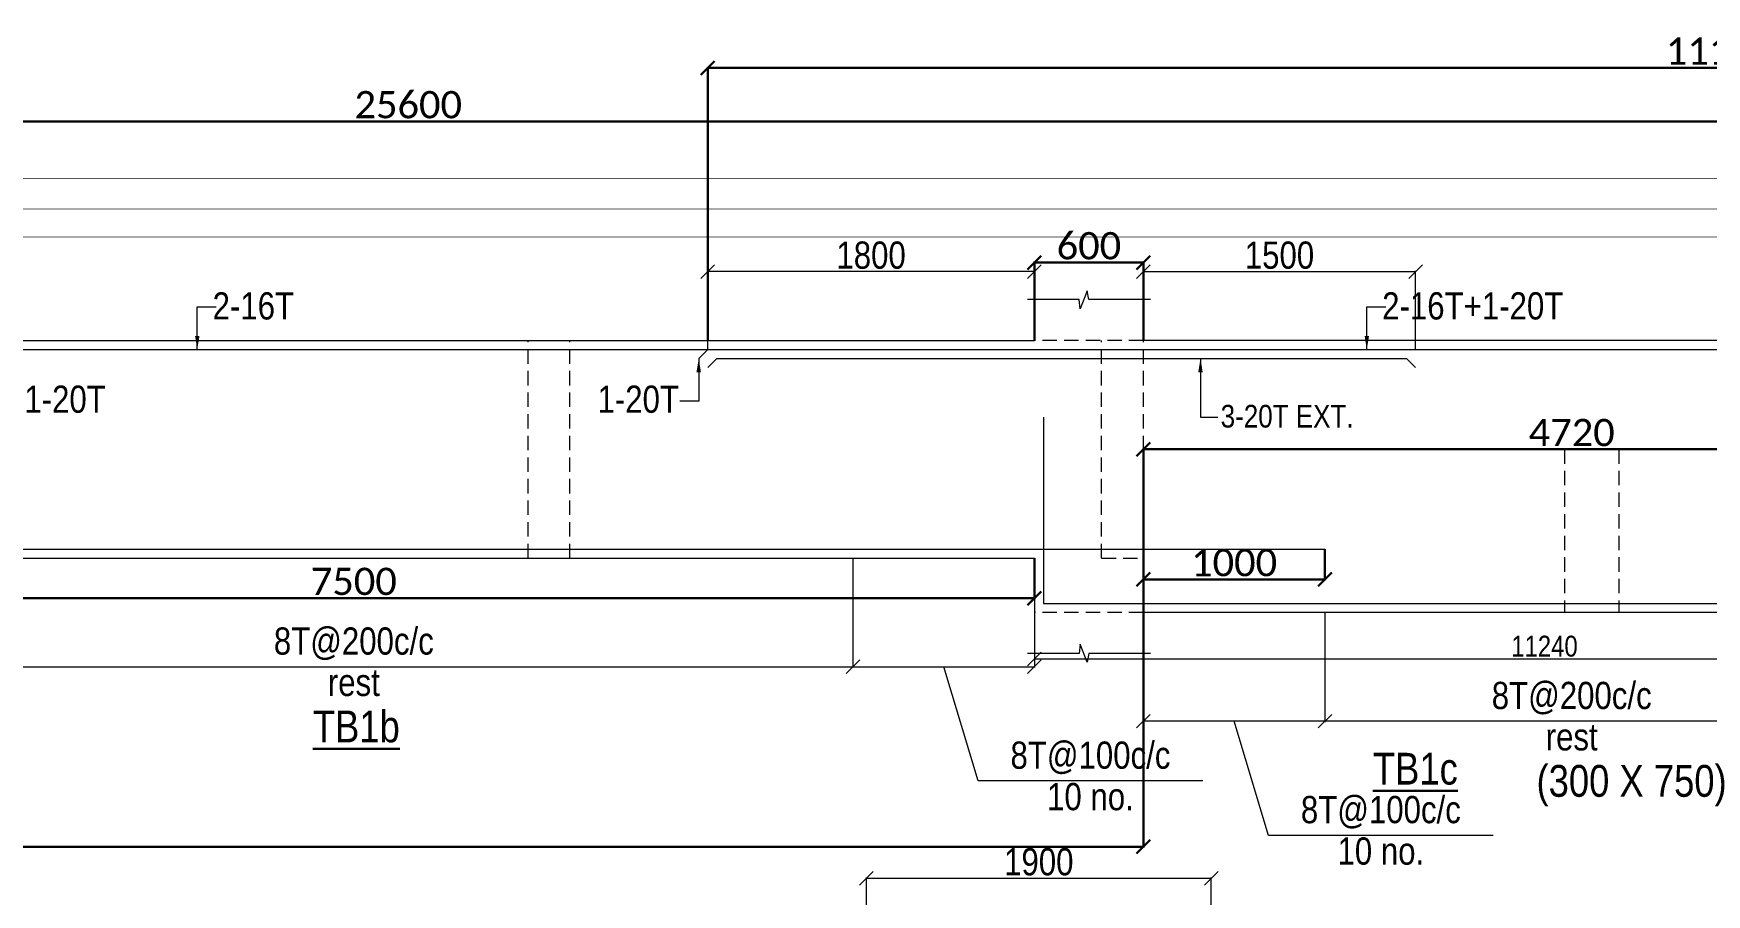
# Model space of a CAD drawing. Header units: millimetres. Extents: x 1112055 to 3390982, y -148532 to 766891.
# Drawn here: x 2928011 to 2946447, y 27175 to 36668 of the extents above; entities that cross this region are included whole.
import ezdxf
from ezdxf.enums import TextEntityAlignment as Align

# ---------------------------------------------------------------- set-up
doc = ezdxf.new("R2010")
doc.units = ezdxf.units.MM
doc.header["$PDMODE"] = 35
doc.header["$PDSIZE"] = -25
doc.linetypes.add('Hidden', pattern=[9.525, 6.35, -3.175])
for name, color, linetype, lineweight in [('B BEAM', 148, 'Continuous', 13), ('B BEAM IN LINE', 250, 'Continuous', 0), ('B BEAM NO', 215, 'Continuous', 18), ('B COL', 1, 'Continuous', 30), ('B STEEL', 34, 'Continuous', 15), ('B STEEL DIM', 216, 'Continuous', 13), ('B STEEL TEXT', 7, 'Continuous', 15), ('B STIRRUPS', 139, 'Continuous', 13), ('B TITLE BLOCK', 250, 'Continuous', 0)]:
    doc.layers.add(name, color=color, linetype=linetype, lineweight=lineweight)
doc.styles.add('Cali', font='calibri.ttf')
doc.styles.add('SWINC', font='swissc.ttf')
doc.dimstyles.new('BHOOMI', dxfattribs={"dimtxt": 230, "dimasz": 150, "dimexe": 10, "dimexo": 0, "dimgap": 25, "dimtad": 1, "dimdec": 0, "dimzin": 0, "dimdsep": 46, "dimtxsty": 'SWINC', "dimblk": 'OBLIQUE', "dimcen": 0.09, "dimclrd": 250, "dimclre": 250, "dimclrt": 256, "dimaunit": 1, "dimadec": 3, "dimazin": 0, "dimtfac": 1, "dimtdec": 0, "dimtofl": 0, "dimtmove": 1, "dimatfit": 3, "dimfxl": 100, "dimtolj": 1, "dimtzin": 0, "dimlwd": 9, "dimlwe": 5, "dimarcsym": 0})

# ---------------------------------------------------------------- blocks, each defined once
blk = doc.blocks.new('_Oblique')
at = {"color": 0, "linetype": 'ByBlock', "lineweight": -2}
blk.add_line((-0.5, -0.5), (0.5, 0.5), dxfattribs=at)
blk = doc.blocks.new('*D6079')
at = {"layer": 'B STIRRUPS', "color": 250, "lineweight": 0, "transparency": 16777216}
for p, q in [((2926041, 30884), (2926041, 29677)), ((2937041, 30884), (2937041, 29677)), ((2926041, 29687), (2937041, 29687))]:
    blk.add_line(p, q, dxfattribs=at)
at = {"layer": 'Defpoints', "color": 0, "lineweight": 40, "transparency": 16777216}
for p in [(2926041, 30884), (2937041, 30884), (2937041, 29687)]:
    blk.add_point(p, dxfattribs=at)
at = {"layer": 'B STIRRUPS', "color": 250, "lineweight": 0, "transparency": 16777216, "xscale": 150, "yscale": 150, "zscale": 150, "rotation": 180}
blk.add_blockref('_Oblique', (2926041, 29687), dxfattribs=at)
at = {"layer": 'B STIRRUPS', "color": 250, "lineweight": 0, "transparency": 16777216, "xscale": 150, "yscale": 150, "zscale": 150}
blk.add_blockref('_Oblique', (2937041, 29687), dxfattribs=at)
at = {"layer": 'B STIRRUPS', "transparency": 16777216, "char_height": 300, "attachment_point": 5, "style": 'SWINC'}
for s, insert in [('\\A1;8T@200c/c', (2931541, 29940)), ('rest', (2931541, 29512))]:
    blk.add_mtext(s, dxfattribs=dict(at, insert=insert))
blk = doc.blocks.new('*D6081')
at = {"layer": 'B STIRRUPS', "color": 250, "lineweight": 0, "transparency": 16777216}
for p, q in [((2937041, 30884), (2937041, 29677)), ((2939041, 30884), (2939041, 29677)), ((2937041, 29687), (2939041, 29687)), ((2938419, 28428), (2938041, 29687)), ((2940897, 28428), (2938419, 28428))]:
    blk.add_line(p, q, dxfattribs=at)
at = {"layer": 'Defpoints', "color": 0, "lineweight": 40, "transparency": 16777216}
for p in [(2937041, 30884), (2939041, 30884), (2939041, 29687)]:
    blk.add_point(p, dxfattribs=at)
at = {"layer": 'B STIRRUPS', "color": 250, "lineweight": 0, "transparency": 16777216, "xscale": 150, "yscale": 150, "zscale": 150, "rotation": 180}
blk.add_blockref('_Oblique', (2937041, 29687), dxfattribs=at)
at = {"layer": 'B STIRRUPS', "color": 250, "lineweight": 0, "transparency": 16777216, "xscale": 150, "yscale": 150, "zscale": 150}
blk.add_blockref('_Oblique', (2939041, 29687), dxfattribs=at)
at = {"layer": 'B STIRRUPS', "transparency": 16777216, "char_height": 300, "attachment_point": 5, "style": 'SWINC'}
for s, insert in [('\\A1;8T@100c/c', (2939658, 28682)), ('10 no.', (2939658, 28253))]:
    blk.add_mtext(s, dxfattribs=dict(at, insert=insert))
blk = doc.blocks.new('*D6082')
at = {"layer": 'B STIRRUPS', "color": 250, "lineweight": 0, "transparency": 16777216}
for p, q in [((2942241, 30284), (2942241, 29077)), ((2947681, 30284), (2947681, 29077)), ((2947681, 29087), (2942241, 29087))]:
    blk.add_line(p, q, dxfattribs=at)
at = {"layer": 'Defpoints', "color": 0, "lineweight": 40, "transparency": 16777216}
for p in [(2942241, 30284), (2947681, 30284), (2942241, 29087)]:
    blk.add_point(p, dxfattribs=at)
at = {"layer": 'B STIRRUPS', "color": 250, "lineweight": 0, "transparency": 16777216, "xscale": 150, "yscale": 150, "zscale": 150, "rotation": 180}
blk.add_blockref('_Oblique', (2942241, 29087), dxfattribs=at)
at = {"layer": 'B STIRRUPS', "color": 250, "lineweight": 0, "transparency": 16777216, "xscale": 150, "yscale": 150, "zscale": 150}
blk.add_blockref('_Oblique', (2947681, 29087), dxfattribs=at)
at = {"layer": 'B STIRRUPS', "transparency": 16777216, "char_height": 300, "attachment_point": 5, "style": 'SWINC'}
for s, insert in [('\\A1;8T@200c/c', (2944961, 29340)), ('rest', (2944961, 28912))]:
    blk.add_mtext(s, dxfattribs=dict(at, insert=insert))
blk = doc.blocks.new('*D6083')
at = {"layer": 'B STIRRUPS', "color": 250, "lineweight": 0, "transparency": 16777216}
for p, q in [((2940241, 30284), (2940241, 29077)), ((2942241, 30284), (2942241, 29077)), ((2942241, 29087), (2940241, 29087)), ((2941619, 27828), (2941241, 29087)), ((2944097, 27828), (2941619, 27828))]:
    blk.add_line(p, q, dxfattribs=at)
at = {"layer": 'Defpoints', "color": 0, "lineweight": 40, "transparency": 16777216}
for p in [(2940241, 30284), (2942241, 30284), (2940241, 29087)]:
    blk.add_point(p, dxfattribs=at)
at = {"layer": 'B STIRRUPS', "color": 250, "lineweight": 0, "transparency": 16777216, "xscale": 150, "yscale": 150, "zscale": 150, "rotation": 180}
blk.add_blockref('_Oblique', (2940241, 29087), dxfattribs=at)
at = {"layer": 'B STIRRUPS', "color": 250, "lineweight": 0, "transparency": 16777216, "xscale": 150, "yscale": 150, "zscale": 150}
blk.add_blockref('_Oblique', (2942241, 29087), dxfattribs=at)
at = {"layer": 'B STIRRUPS', "transparency": 16777216, "char_height": 300, "attachment_point": 5, "style": 'SWINC'}
for s, insert in [('\\A1;8T@100c/c', (2942858, 28082)), ('10 no.', (2942858, 27653))]:
    blk.add_mtext(s, dxfattribs=dict(at, insert=insert))
blk = doc.blocks.new('*D6086')
at = {"layer": 'B STEEL DIM', "color": 250, "linetype": 'Hidden', "lineweight": 0, "ltscale": 500, "transparency": 16777216}
for p, q in [((2935441, 33184), (2935441, 34052)), ((2939041, 33284), (2939041, 34052))]:
    blk.add_line(p, q, dxfattribs=at)
at = {"layer": 'B STEEL DIM', "color": 250, "lineweight": 0, "ltscale": 500, "transparency": 16777216}
blk.add_line((2939041, 34042), (2935441, 34042), dxfattribs=at)
at = {"layer": 'Defpoints', "color": 0, "lineweight": 40, "transparency": 16777216}
for p in [(2935441, 34042), (2939041, 33284), (2935441, 33184)]:
    blk.add_point(p, dxfattribs=at)
at = {"layer": 'B STEEL DIM', "color": 250, "lineweight": 0, "transparency": 16777216, "xscale": 150, "yscale": 150, "zscale": 150, "rotation": 180}
blk.add_blockref('_Oblique', (2935441, 34042), dxfattribs=at)
at = {"layer": 'B STEEL DIM', "color": 250, "lineweight": 0, "transparency": 16777216, "xscale": 150, "yscale": 150, "zscale": 150}
blk.add_blockref('_Oblique', (2939041, 34042), dxfattribs=at)
at = {"layer": 'B STEEL DIM', "transparency": 16777216, "insert": (2937241, 34222), "char_height": 300, "attachment_point": 5, "style": 'SWINC'}
blk.add_mtext('\\A1;1800', dxfattribs=at)
blk = doc.blocks.new('*D6111')
at = {"layer": 'B STEEL DIM', "color": 250, "linetype": 'Hidden', "lineweight": 0, "ltscale": 500, "transparency": 16777216}
for p, q in [((2937189, 26597), (2937189, 27365)), ((2940989, 26497), (2940989, 27365))]:
    blk.add_line(p, q, dxfattribs=at)
at = {"layer": 'B STEEL DIM', "color": 250, "lineweight": 0, "ltscale": 500, "transparency": 16777216}
blk.add_line((2937189, 27355), (2940989, 27355), dxfattribs=at)
at = {"layer": 'Defpoints', "color": 0, "lineweight": 40, "transparency": 16777216}
for p in [(2940989, 27355), (2937189, 26597), (2940989, 26497)]:
    blk.add_point(p, dxfattribs=at)
at = {"layer": 'B STEEL DIM', "color": 250, "lineweight": 0, "transparency": 16777216, "xscale": 150, "yscale": 150, "zscale": 150, "rotation": 180}
blk.add_blockref('_Oblique', (2937189, 27355), dxfattribs=at)
at = {"layer": 'B STEEL DIM', "color": 250, "lineweight": 0, "transparency": 16777216, "xscale": 150, "yscale": 150, "zscale": 150}
blk.add_blockref('_Oblique', (2940989, 27355), dxfattribs=at)
at = {"layer": 'B STEEL DIM', "transparency": 16777216, "insert": (2939089, 27535), "char_height": 300, "attachment_point": 5, "style": 'SWINC'}
blk.add_mtext('\\A1;1900', dxfattribs=at)
blk = doc.blocks.new('*D6124')
at = {"layer": 'B STEEL DIM', "color": 250, "linetype": 'Hidden', "lineweight": 0, "ltscale": 500, "transparency": 16777216}
for p, q in [((2940241, 33284), (2940241, 34052)), ((2943241, 33184), (2943241, 34052))]:
    blk.add_line(p, q, dxfattribs=at)
at = {"layer": 'B STEEL DIM', "color": 250, "lineweight": 0, "ltscale": 500, "transparency": 16777216}
blk.add_line((2940241, 34042), (2943241, 34042), dxfattribs=at)
at = {"layer": 'Defpoints', "color": 0, "lineweight": 40, "transparency": 16777216}
for p in [(2943241, 34042), (2940241, 33284), (2943241, 33184)]:
    blk.add_point(p, dxfattribs=at)
at = {"layer": 'B STEEL DIM', "color": 250, "lineweight": 0, "transparency": 16777216, "xscale": 150, "yscale": 150, "zscale": 150, "rotation": 180}
blk.add_blockref('_Oblique', (2940241, 34042), dxfattribs=at)
at = {"layer": 'B STEEL DIM', "color": 250, "lineweight": 0, "transparency": 16777216, "xscale": 150, "yscale": 150, "zscale": 150}
blk.add_blockref('_Oblique', (2943241, 34042), dxfattribs=at)
at = {"layer": 'B STEEL DIM', "transparency": 16777216, "insert": (2941741, 34222), "char_height": 300, "attachment_point": 5, "style": 'SWINC'}
blk.add_mtext('\\A1;1500', dxfattribs=at)
blk = doc.blocks.new('*D6612')
at = {"layer": 'Defpoints', "color": 3, "linetype": 'Hidden', "lineweight": 30, "ltscale": 1000, "transparency": 16777216}
for p, q in [((2907741, 30884), (2907741, 27693)), ((2940241, 30284), (2940241, 27693))]:
    blk.add_line(p, q, dxfattribs=at)
at = {"layer": 'Defpoints', "color": 3, "lineweight": 30, "ltscale": 1000, "transparency": 16777216}
blk.add_line((2907741, 27703), (2940241, 27703), dxfattribs=at)
at = {"layer": 'Defpoints', "color": 0, "lineweight": 40, "transparency": 16777216}
for p in [(2907741, 30884), (2940241, 30284), (2940241, 27703)]:
    blk.add_point(p, dxfattribs=at)
at = {"layer": 'Defpoints', "color": 3, "lineweight": 30, "transparency": 16777216, "xscale": 150, "yscale": 150, "zscale": 150, "rotation": 180}
blk.add_blockref('_Oblique', (2907741, 27703), dxfattribs=at)
at = {"layer": 'Defpoints', "color": 3, "lineweight": 30, "transparency": 16777216, "xscale": 150, "yscale": 150, "zscale": 150}
blk.add_blockref('_Oblique', (2940241, 27703), dxfattribs=at)
at = {"layer": 'Defpoints', "color": 3, "lineweight": 50, "transparency": 16777216, "insert": (2923991, 27887), "char_height": 300, "attachment_point": 5, "style": 'Cali'}
blk.add_mtext('\\A1;16250', dxfattribs=at)
blk = doc.blocks.new('*D6613')
at = {"color": 250, "lineweight": 5, "transparency": 16777216}
for p, q in [((2939041, 29872), (2939041, 29762)), ((2950281, 29872), (2950281, 29762))]:
    blk.add_line(p, q, dxfattribs=at)
at = {"color": 250, "lineweight": 9, "transparency": 16777216}
blk.add_line((2939041, 29772), (2950281, 29772), dxfattribs=at)
at = {"layer": 'Defpoints', "color": 0, "lineweight": 40, "transparency": 16777216}
for p in [(2939041, 30284), (2950281, 30284), (2950281, 29772)]:
    blk.add_point(p, dxfattribs=at)
at = {"color": 250, "lineweight": 9, "transparency": 16777216, "xscale": 150, "yscale": 150, "zscale": 150, "rotation": 180}
blk.add_blockref('_Oblique', (2939041, 29772), dxfattribs=at)
at = {"color": 250, "lineweight": 9, "transparency": 16777216, "xscale": 150, "yscale": 150, "zscale": 150}
blk.add_blockref('_Oblique', (2950281, 29772), dxfattribs=at)
at = {"lineweight": 50, "transparency": 16777216, "insert": (2944661, 29912), "char_height": 230, "attachment_point": 5, "style": 'SWINC'}
blk.add_mtext('\\A1;11240', dxfattribs=at)
blk = doc.blocks.new('*D6615')
at = {"layer": 'Defpoints', "color": 3, "linetype": 'Hidden', "lineweight": 30, "ltscale": 1000, "transparency": 16777216}
for p, q in [((2940241, 30284), (2940241, 32094)), ((2949681, 30284), (2949681, 32094))]:
    blk.add_line(p, q, dxfattribs=at)
at = {"layer": 'Defpoints', "color": 3, "lineweight": 30, "ltscale": 1000, "transparency": 16777216}
blk.add_line((2940241, 32084), (2949681, 32084), dxfattribs=at)
at = {"layer": 'Defpoints', "color": 0, "lineweight": 40, "transparency": 16777216}
for p in [(2949681, 32084), (2940241, 30284), (2949681, 30284)]:
    blk.add_point(p, dxfattribs=at)
at = {"layer": 'Defpoints', "color": 3, "lineweight": 30, "transparency": 16777216, "xscale": 150, "yscale": 150, "zscale": 150, "rotation": 180}
blk.add_blockref('_Oblique', (2940241, 32084), dxfattribs=at)
at = {"layer": 'Defpoints', "color": 3, "lineweight": 30, "transparency": 16777216, "xscale": 150, "yscale": 150, "zscale": 150}
blk.add_blockref('_Oblique', (2949681, 32084), dxfattribs=at)
at = {"layer": 'Defpoints', "color": 3, "lineweight": 50, "transparency": 16777216, "insert": (2944961, 32267), "char_height": 300, "attachment_point": 5, "style": 'Cali'}
blk.add_mtext('\\A1;4720', dxfattribs=at)
blk = doc.blocks.new('*D6620')
at = {"layer": 'Defpoints', "color": 3, "linetype": 'Hidden', "lineweight": 30, "ltscale": 1000, "transparency": 16777216}
for p, q in [((2906541, 33284), (2906541, 35707)), ((2957741, 33284), (2957741, 35707))]:
    blk.add_line(p, q, dxfattribs=at)
at = {"layer": 'Defpoints', "color": 3, "lineweight": 30, "ltscale": 1000, "transparency": 16777216}
blk.add_line((2906541, 35697), (2957741, 35697), dxfattribs=at)
at = {"layer": 'Defpoints', "color": 0, "lineweight": 40, "transparency": 16777216}
for p in [(2957741, 35697), (2906541, 33284), (2957741, 33284)]:
    blk.add_point(p, dxfattribs=at)
at = {"layer": 'Defpoints', "color": 3, "lineweight": 30, "transparency": 16777216, "xscale": 150, "yscale": 150, "zscale": 150, "rotation": 180}
blk.add_blockref('_Oblique', (2906541, 35697), dxfattribs=at)
at = {"layer": 'Defpoints', "color": 3, "lineweight": 30, "transparency": 16777216, "xscale": 150, "yscale": 150, "zscale": 150}
blk.add_blockref('_Oblique', (2957741, 35697), dxfattribs=at)
at = {"layer": 'Defpoints', "color": 3, "lineweight": 50, "transparency": 16777216, "insert": (2932141, 35881), "char_height": 300, "attachment_point": 5, "style": 'Cali'}
blk.add_mtext('\\A1;25600', dxfattribs=at)
blk = doc.blocks.new('*D6623')
at = {"layer": 'Defpoints', "color": 3, "linetype": 'Hidden', "lineweight": 30, "ltscale": 1000, "transparency": 16777216}
for p, q in [((2939041, 33284), (2939041, 34152)), ((2940241, 33284), (2940241, 34152))]:
    blk.add_line(p, q, dxfattribs=at)
at = {"layer": 'Defpoints', "color": 3, "lineweight": 30, "ltscale": 1000, "transparency": 16777216}
blk.add_line((2939041, 34142), (2940241, 34142), dxfattribs=at)
at = {"layer": 'Defpoints', "color": 0, "lineweight": 40, "transparency": 16777216}
for p in [(2940241, 34142), (2939041, 33284), (2940241, 33284)]:
    blk.add_point(p, dxfattribs=at)
at = {"layer": 'Defpoints', "color": 3, "lineweight": 30, "transparency": 16777216, "xscale": 150, "yscale": 150, "zscale": 150, "rotation": 180}
blk.add_blockref('_Oblique', (2939041, 34142), dxfattribs=at)
at = {"layer": 'Defpoints', "color": 3, "lineweight": 30, "transparency": 16777216, "xscale": 150, "yscale": 150, "zscale": 150}
blk.add_blockref('_Oblique', (2940241, 34142), dxfattribs=at)
at = {"layer": 'Defpoints', "color": 3, "lineweight": 50, "transparency": 16777216, "insert": (2939641, 34326), "char_height": 300, "attachment_point": 5, "style": 'Cali'}
blk.add_mtext('\\A1;600', dxfattribs=at)
blk = doc.blocks.new('*D6625')
at = {"layer": 'Defpoints', "color": 3, "linetype": 'Hidden', "lineweight": 30, "ltscale": 1000, "transparency": 16777216}
for p, q in [((2924041, 30884), (2924041, 30432)), ((2939041, 30884), (2939041, 30432))]:
    blk.add_line(p, q, dxfattribs=at)
at = {"layer": 'Defpoints', "color": 3, "lineweight": 30, "ltscale": 1000, "transparency": 16777216}
blk.add_line((2924041, 30442), (2939041, 30442), dxfattribs=at)
at = {"layer": 'Defpoints', "color": 0, "lineweight": 40, "transparency": 16777216}
for p in [(2924041, 30884), (2939041, 30884), (2939041, 30442)]:
    blk.add_point(p, dxfattribs=at)
at = {"layer": 'Defpoints', "color": 3, "lineweight": 30, "transparency": 16777216, "xscale": 150, "yscale": 150, "zscale": 150, "rotation": 180}
blk.add_blockref('_Oblique', (2924041, 30442), dxfattribs=at)
at = {"layer": 'Defpoints', "color": 3, "lineweight": 30, "transparency": 16777216, "xscale": 150, "yscale": 150, "zscale": 150}
blk.add_blockref('_Oblique', (2939041, 30442), dxfattribs=at)
at = {"layer": 'Defpoints', "color": 3, "lineweight": 50, "transparency": 16777216, "insert": (2931541, 30626), "char_height": 300, "attachment_point": 5, "style": 'Cali'}
blk.add_mtext('\\A1;7500', dxfattribs=at)
blk = doc.blocks.new('*D6626')
at = {"layer": 'Defpoints', "color": 3, "linetype": 'Hidden', "lineweight": 30, "ltscale": 1000, "transparency": 16777216}
for p, q in [((2942241, 30984), (2942241, 30640)), ((2940241, 30284), (2940241, 30660))]:
    blk.add_line(p, q, dxfattribs=at)
at = {"layer": 'Defpoints', "color": 3, "lineweight": 30, "ltscale": 1000, "transparency": 16777216}
blk.add_line((2940241, 30650), (2942241, 30650), dxfattribs=at)
at = {"layer": 'Defpoints', "color": 0, "lineweight": 40, "transparency": 16777216}
for p in [(2942241, 30984), (2942241, 30650), (2940241, 30284)]:
    blk.add_point(p, dxfattribs=at)
at = {"layer": 'Defpoints', "color": 3, "lineweight": 30, "transparency": 16777216, "xscale": 150, "yscale": 150, "zscale": 150, "rotation": 180}
blk.add_blockref('_Oblique', (2940241, 30650), dxfattribs=at)
at = {"layer": 'Defpoints', "color": 3, "lineweight": 30, "transparency": 16777216, "xscale": 150, "yscale": 150, "zscale": 150}
blk.add_blockref('_Oblique', (2942241, 30650), dxfattribs=at)
at = {"layer": 'Defpoints', "color": 3, "lineweight": 50, "transparency": 16777216, "insert": (2941241, 30833), "char_height": 300, "attachment_point": 5, "style": 'Cali'}
blk.add_mtext('\\A1;1000', dxfattribs=at)
blk = doc.blocks.new('*D6385')
at = {"layer": 'Defpoints', "color": 3, "linetype": 'Hidden', "lineweight": 30, "ltscale": 1000, "transparency": 16777216}
for p, q in [((2935441, 33284), (2935441, 36297)), ((2957741, 33284), (2957741, 36297))]:
    blk.add_line(p, q, dxfattribs=at)
at = {"layer": 'Defpoints', "color": 3, "lineweight": 30, "ltscale": 1000, "transparency": 16777216}
blk.add_line((2935441, 36287), (2957741, 36287), dxfattribs=at)
at = {"layer": 'Defpoints', "color": 0, "lineweight": 40, "transparency": 16777216}
for p in [(2957741, 36287), (2935441, 33284), (2957741, 33284)]:
    blk.add_point(p, dxfattribs=at)
at = {"layer": 'Defpoints', "color": 3, "lineweight": 30, "transparency": 16777216, "xscale": 150, "yscale": 150, "zscale": 150, "rotation": 180}
blk.add_blockref('_Oblique', (2935441, 36287), dxfattribs=at)
at = {"layer": 'Defpoints', "color": 3, "lineweight": 30, "transparency": 16777216, "xscale": 150, "yscale": 150, "zscale": 150}
blk.add_blockref('_Oblique', (2957741, 36287), dxfattribs=at)
at = {"layer": 'Defpoints', "color": 3, "lineweight": 50, "transparency": 16777216, "insert": (2946591, 36471), "char_height": 300, "attachment_point": 5, "style": 'Cali'}
blk.add_mtext('\\A1;11150', dxfattribs=at)

msp = doc.modelspace()

# ---------------------------------------------------------------- linework, layer by layer
at = {"color": 252, "lineweight": 0, "ltscale": 25, "const_width": 7.31}
msp.add_lwpolyline([(2905358, -64430.5), (2905358, 35068.1), (3056577, 35068.1), (3056577, -64430.5)], close=True, dxfattribs=at)
at = {"layer": 'B BEAM', "lineweight": 13}
for p, q in [((2924041.5, 33283.6), (2939041.4, 33283.6)), ((2949681.5, 33283.6), (2940241.4, 33283.6)), ((2924041.5, 30883.6), (2939041.4, 30883.6)), ((2939041.4, 30883.6, 0), (2939041.4, 30283.6, 0)), ((2949681.5, 30283.6), (2940241.4, 30283.6))]:
    msp.add_line(p, q, dxfattribs=at)
at = {"layer": 'B BEAM IN LINE', "color": 250, "linetype": 'Hidden', "lineweight": 0, "ltscale": 25}
for p, q in [((2933461.5, 30883.6), (2933461.5, 33283.6)), ((2933921.5, 30883.6), (2933921.5, 33283.6)), ((2940241.4, 33283.6, 0), (2939041.4, 33283.6, 0)), ((2939781.4, 30883.6, 0), (2939781.4, 33283.6, 0)), ((2940241.4, 30883.6, 0), (2940241.4, 33283.6, 0)), ((2944881.5, 32083.6), (2944881.5, 30283.6)), ((2945481.5, 32083.6), (2944881.5, 32083.6)), ((2945481.5, 32083.6), (2945481.5, 30283.6)), ((2939781.4, 30883.6, 0), (2940241.4, 30883.6, 0)), ((2940241.4, 30283.6, 0), (2939041.4, 30283.6, 0))]:
    msp.add_line(p, q, dxfattribs=at)
at = {"layer": 'B COL', "color": 1, "lineweight": 13}
for p, q in [((2939041.4, 33283.6), (2939041.4, 33733.4)), ((2940241.4, 33283.6), (2940241.4, 33733.4)), ((2939041.4, 30283.6), (2939041.4, 29833.9)), ((2940241.4, 30283.6), (2940241.4, 29833.9))]:
    msp.add_line(p, q, dxfattribs=at)
at = {"layer": 'B COL', "color": 1, "lineweight": 13, "elevation": 0}
for points in [[(2940319.3, 33733.4), (2939641.9, 33733.4), (2939622.4, 33831.4), (2939545.6, 33632.5), (2939533.1, 33733.4), (2938963.6, 33733.4)], [(2940319.3, 29833.9), (2939641.9, 29833.9), (2939622.4, 29735.9), (2939545.6, 29934.8), (2939533.1, 29833.9), (2938963.6, 29833.9)]]:
    msp.add_lwpolyline(points, dxfattribs=at)
at = {"layer": 'B STEEL', "color": 34, "lineweight": 9, "ltscale": 25}
for p, q in [((2906641.5, 33183.6, 0), (2957641.5, 33183.6, 0)), ((2935441.4, 33183.6), (2935341.4, 33083.6)), ((2935541.4, 33083.6), (2935441.4, 32983.6)), ((2935541.4, 33083.6, 0), (2943141.4, 33083.6, 0)), ((2943141.4, 33083.6), (2943241.4, 32983.6)), ((2939141.4, 32436.6, 0), (2939141.4, 30383.6, 0)), ((2906741.5, 30983.6, 0), (2942241.4, 30983.6, 0)), ((2939141.4, 30383.6, 0), (2950181.5, 30383.6, 0))]:
    msp.add_line(p, q, dxfattribs=at)
at = {"layer": 'B TITLE BLOCK', "color": 1, "ltscale": 25, "const_width": 7.31}
msp.add_lwpolyline([(2905694.7, -64093.8), (2905694.7, 34731.4), (3056240.2, 34731.4), (3056240.2, -64093.8)], close=True, dxfattribs=at)
at = {"layer": 'B TITLE BLOCK', "color": 250, "lineweight": 0, "ltscale": 25, "const_width": 7.31}
msp.add_lwpolyline([(2906001.1, -63787.4), (2906001.1, 34425), (3055933.9, 34425), (3055933.9, -63787.4)], close=True, dxfattribs=at)

# ---------------------------------------------------------------- texts
at = {"layer": 'B BEAM NO', "lineweight": 30, "style": 'SWINC'}
for s, p in [('%%UTB1b', (2931568.6, 28853.5, 0)), ('%%UTB1c', (2943238.1, 28387.7, 0)), ('(300 X 750)', (2945620.9, 28253.5, 0))]:
    msp.add_text(s, height=350, dxfattribs=at).set_placement(p, align=Align.CENTER)
at = {"layer": 'B STEEL TEXT', "style": 'SWINC'}
for s, height, p in [('2-16T', 300, (2929985.2, 33514.5, 0)), ('2-16T+1-20T', 300, (2942872.5, 33514.5, 0)), ('1-20T', 300, (2927910.6, 32486, 0)), ('1-20T', 300, (2934226.1, 32486, 0)), ('3-20T EXT.', 250, (2941092.9, 32323.4, 0))]:
    msp.add_text(s, height=height, dxfattribs=at).set_placement(p)

# ---------------------------------------------------------------- dimensions: what is measured, and where the dimension line sits
at = {"color": 3, "lineweight": 50}
dim = msp.add_linear_dim(base=(2950281.5, 29771.6), p1=(2939041.4, 30283.6), p2=(2950281.5, 30283.6), dimstyle='BHOOMI', override={"dimfxlon": 1, "dimarcsym": 2}, dxfattribs=at)
dim.commit()
dim.dimension.update_dxf_attribs({"geometry": '*D6613', "text_midpoint": (2944661.5, 29911.6)})
at = {"layer": 'B STEEL DIM', "color": 250, "ltscale": 500}
dim = msp.add_linear_dim(base=(2935441.4, 34041.5), p1=(2939041.4, 33283.6), p2=(2935441.4, 33183.6), dimstyle='BHOOMI', override={"dimscale": 1, "dimtxt": 300, "dimasz": 150, "dimgap": 30, "dimlfac": 0.5, "dimtxsty": 'SWINC', "dimblk1": 'Oblique', "dimblk2": 'Oblique', "dimsah": 1, "dimlwd": 0, "dimlwe": 0}, dxfattribs=at)
dim.commit()
dim.dimension.update_dxf_attribs({"geometry": '*D6086', "text_midpoint": (2937241.4, 34221.5)})
for base, p1, p2, picture, middle in [((2943241.4, 34041.5), (2940241.4, 33283.6), (2943241.4, 33183.6), '*D6124', (2941741.4, 34221.5)), ((2940988.6, 27355, 0), (2937188.6, 26597.2, 0), (2940988.6, 26497.2, 0), '*D6111', (2939088.6, 27535, 0))]:
    dim = msp.add_linear_dim(base=base, p1=p1, p2=p2, angle=180, dimstyle='BHOOMI', override={"dimscale": 1, "dimtxt": 300, "dimasz": 150, "dimgap": 30, "dimlfac": 0.5, "dimtxsty": 'SWINC', "dimblk1": 'Oblique', "dimblk2": 'Oblique', "dimsah": 1, "dimlwd": 0, "dimlwe": 0}, dxfattribs=at)
    dim.commit()
    dim.dimension.update_dxf_attribs({"geometry": picture, "text_midpoint": middle})
at = {"layer": 'B STIRRUPS'}
for base, p1, p2, text, picture, middle in [((2937041.4, 29686.5, 0), (2926041.5, 30883.6), (2937041.4, 30883.6), '8T@200c/c\\Xrest', '*D6079', (2931541.4, 29686.5, 0)), ((2939041.4, 29686.5, 0), (2937041.4, 30883.6), (2939041.4, 30883.6, 0), '8T@100c/c\\X10 no.', '*D6081', (2938443.9, 28428.3, 0))]:
    dim = msp.add_linear_dim(base=base, p1=p1, p2=p2, text=text, dimstyle='BHOOMI', override={"dimtxt": 300, "dimlfac": 0.5, "dimblk1": 'Oblique', "dimblk2": 'Oblique', "dimsah": 1, "dimlwd": 0, "dimlwe": 0}, dxfattribs=at)
    dim.commit()
    dim.dimension.update_dxf_attribs({"geometry": picture, "text_midpoint": middle})
for base, p1, p2, text, picture, middle in [((2940241.4, 29086.5, 0), (2942241.4, 30283.6), (2940241.4, 30283.6, 0), '8T@100c/c\\X10 no.', '*D6083', (2941643.9, 27828.3, 0)), ((2942241.4, 29086.5, 0), (2947681.5, 30283.6), (2942241.4, 30283.6), '8T@200c/c\\Xrest', '*D6082', (2944961.5, 29086.5, 0))]:
    dim = msp.add_linear_dim(base=base, p1=p1, p2=p2, angle=180, text=text, dimstyle='BHOOMI', override={"dimtxt": 300, "dimlfac": 0.5, "dimblk1": 'Oblique', "dimblk2": 'Oblique', "dimsah": 1, "dimlwd": 0, "dimlwe": 0}, dxfattribs=at)
    dim.commit()
    dim.dimension.update_dxf_attribs({"geometry": picture, "text_midpoint": middle})
at = {"layer": 'Defpoints', "color": 3, "lineweight": 50, "ltscale": 1000}
for base, p1, p2, picture, middle in [((2957741.5, 36287.1), (2935441.4, 33283.6), (2957741.5, 33283.6), '*D6385', (2946591.5, 36470.8)), ((2957741.5, 35696.9), (2906541.5, 33283.6), (2957741.5, 33283.6), '*D6620', (2932141.5, 35880.6)), ((2940241.4, 34142.1), (2939041.4, 33283.6), (2940241.4, 33283.6, 0), '*D6623', (2939641.4, 34325.8)), ((2949681.5, 32083.6), (2940241.4, 30283.6), (2949681.5, 30283.6), '*D6615', (2944961.5, 32267.3)), ((2942241.4, 30649.5), (2940241.4, 30283.6), (2942241.4, 30983.6, 0), '*D6626', (2941241.4, 30833.2)), ((2940241.4, 27703.2), (2907741.5, 30883.6), (2940241.4, 30283.6, 0), '*D6612', (2923991.5, 27886.9)), ((2939041.4, 30442.3), (2924041.5, 30883.6), (2939041.4, 30883.6), '*D6625', (2931541.4, 30626))]:
    dim = msp.add_linear_dim(base=base, p1=p1, p2=p2, dimstyle='BHOOMI', override={"dimtxt": 300, "dimgap": 30, "dimlfac": 0.5, "dimtxsty": 'Cali', "dimblk1": 'Oblique', "dimblk2": 'Oblique', "dimsah": 1, "dimclrd": 3, "dimclre": 3, "dimclrt": 3, "dimlwd": 30, "dimlwe": 30}, dxfattribs=at)
    dim.commit()
    dim.dimension.update_dxf_attribs({"geometry": picture, "text_midpoint": middle})

# ---------------------------------------------------------------- leaders
at = {"layer": 'B STEEL TEXT'}
for points in [[(2929816.1, 33183.6, 0), (2929816.1, 33652.3, 0), (2930023.9, 33652.3, 0)], [(2942703.3, 33183.6, 0), (2942703.3, 33652.3, 0), (2942911.2, 33652.3, 0)], [(2935341.4, 33083.6), (2935341.4, 32614.9), (2935133.6, 32614.9)], [(2940870.4, 33083.6, 0), (2940870.4, 32439.6, 0), (2941062.7, 32439.6, 0)]]:
    msp.add_leader(points, dimstyle='BHOOMI', override={"dimtad": 0, "dimclrd": 256, "dimlwd": 0}, dxfattribs=at)

doc.saveas('drawing.dxf')
